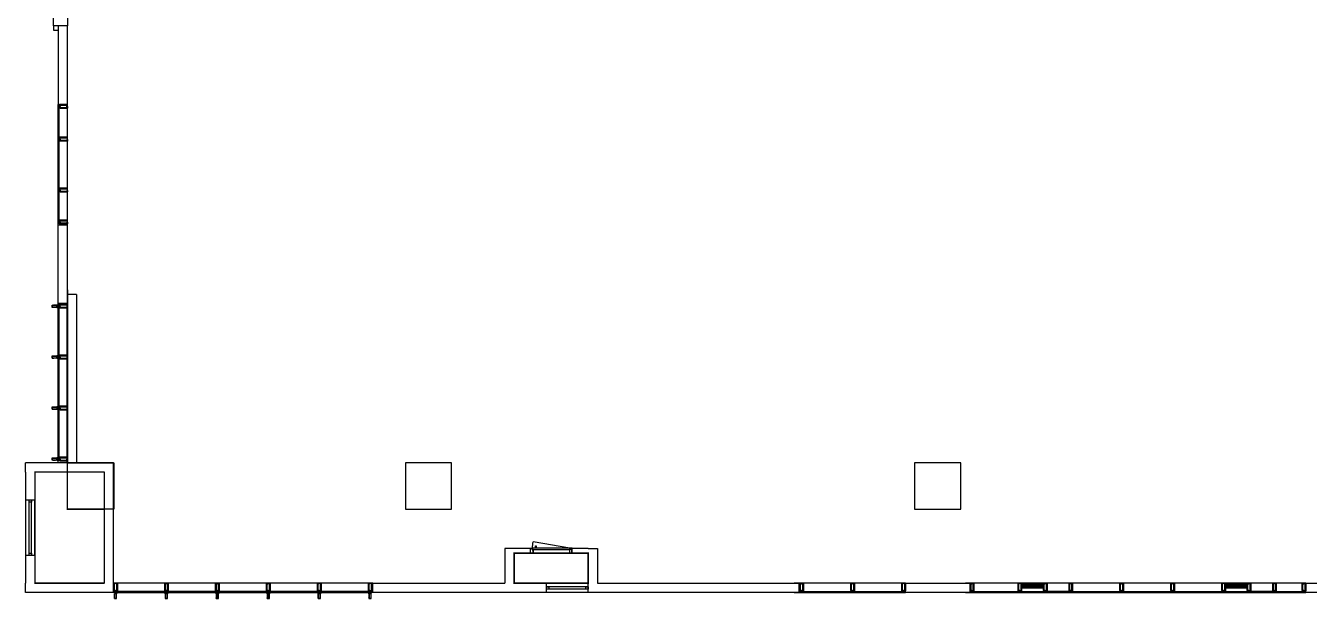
# Model space of a CAD drawing. Header units: feet. Extents: x 1421395 to 1426379, y -945253 to -943919.
# Drawn here: x 1421395 to 1422474, y -945105 to -944624 of the extents above; entities that cross this region are included whole.
import ezdxf

# ---------------------------------------------------------------- set-up
doc = ezdxf.new("R2010")
doc.units = ezdxf.units.FT
for name, color, linetype in [('04--hatch-1', 8, 'Continuous'), ('07--dim-2', 8, 'Continuous'), ('E--concrete-2', 4, 'Continuous'), ('F--Blockwall', 3, 'Continuous'), ('glass', 5, 'Continuous'), ('glazing', 145, 'Continuous'), ('H--metalwork', 1, 'Continuous'), ('L--windows-1', 1, 'Continuous'), ('M--Tiling', 9, 'Continuous'), ('Xref Typical$0$F--Blockwall', 3, 'Continuous'), ('Xref Typical$0$L--doors-1', 1, 'Continuous'), ('Xref Typical$0$L--windows-1', 1, 'Continuous'), ('Xref Typical$0$M--Tiling', 9, 'Continuous')]:
    doc.layers.add(name, color=color, linetype=linetype)
doc.layers.add('1.PROFILES', color=6, linetype='Continuous', lineweight=35)
doc.layers.add('pline', color=210, linetype='Continuous', lineweight=5)

# ---------------------------------------------------------------- blocks, each defined once
blk = doc.blocks.new('Xref Typical$0$A$C678E3510')
at = {"layer": 'Xref Typical$0$F--Blockwall'}
for p, q in [((2072, 11256, 0), (2272, 11256, 0)), ((2072, 6956, 0), (2272, 6956, 0))]:
    blk.add_line(p, q, dxfattribs=at)
at = {"layer": 'Xref Typical$0$F--Blockwall', "color": 3}
for p, q in [((2272, 3521, 0), (1372, 3521, 0)), ((1372, 3321, 0), (1372, 3521, 0)), ((3272, 3521, 0), (2272, 3521, 0)), ((3272, 721, 0), (3272, 3521, 0)), ((1372, 3321, 0), (1372, 2721, 0)), ((1572, 3321, 0), (1572, 2721, 0)), ((3072, 3321, 0), (1572, 3321, 0)), ((3072, 921, 0), (3072, 3321, 0)), ((1372, 2721, 0), (1572, 2721, 0)), ((1372, 1521, 0), (1372, 921, 0)), ((1572, 1521, 0), (1372, 1521, 0)), ((1572, 1521, 0), (1572, 921, 0)), ((1372, 721, 0), (1372, 921, 0)), ((3072, 921, 0), (1572, 921, 0)), ((3272, 721, 0), (1372, 721, 0))]:
    blk.add_line(p, q, dxfattribs=at)
at = {"layer": 'Xref Typical$0$F--Blockwall', "elevation": 0}
blk.add_lwpolyline([(2072, 8656), (2272, 8656), (2272, 6956), (2072, 6956)], close=True, dxfattribs=at)
at = {"layer": 'Xref Typical$0$L--windows-1'}
for p, q in [((2072, 8656, 0), (2072, 11256, 0)), ((2272, 11256, 0), (2272, 8656, 0)), ((2472, 7156), (2272, 7156, 0)), ((2272, 3521, 0), (2272, 6956, 0)), ((2472, 7156), (2472, 3521, 0)), ((8872, 921, 0), (3272, 921, 0)), ((8872, 721, 0), (3272, 721, 0))]:
    blk.add_line(p, q, dxfattribs=at)
blk = doc.blocks.new('Xref Typical$0$00_xref_ser core$0$00_xref_ser core$0$SD- shutter')
at = {"layer": 'Xref Typical$0$L--doors-1'}
for p, q in [((57, 0), (843, 0)), ((852, -108), (59, -246))]:
    blk.add_line(p, q, dxfattribs=at)
for points in [[(45, -108), (45, -78), (57, -78), (57, 0), (0, 0), (0, -108)], [(855, -108), (855, -78), (843, -78), (843, 0), (900, 0), (900, -108)], [(41, -104), (41, -74), (53, -74), (53, -4), (4, -4), (4, -104)], [(47, -78), (851, -78), (851, -108), (47, -108)], [(859, -104), (859, -74), (847, -74), (847, -4), (896, -4), (896, -104)], [(851, -108), (849, -108), (849, -78), (851, -78)], [(855, -108), (853, -108), (853, -78), (855, -78)]]:
    blk.add_lwpolyline(points, close=True, dxfattribs=at)
for points in [[(0, -103), (-5, -103)], [(-5, -103), (-5, -108)], [(900, -103), (905, -103), (905, -108)]]:
    blk.add_lwpolyline(points, dxfattribs=at)
blk.add_lwpolyline([(108, -108), (108, -152, 0.414214), (114, -158), (120, -158, 0.414214), (126, -152), (126, -108)], format="xyb", dxfattribs=at)
blk.add_circle((852, -108), 1, dxfattribs=at)
for centre, radius, end in [((854, -108), 807, 189.8595), ((852, -108), 3, 0)]:
    blk.add_arc(centre, radius, 180, end, dxfattribs=at)
blk = doc.blocks.new('dxfhjt')
at = {"lineweight": 9}
h = blk.add_hatch(dxfattribs=at)
h.set_pattern_fill('ANSI32', color=250, scale=5, angle=900, style=0)
h.set_pattern_definition([(225, (123068.4649, -64400.1108), (1.325825215, -1.325825215), []), (225, (123067.581, -64400.1108), (1.325825215, -1.325825215), [])])
h.paths.add_polyline_path([(-56844, -163132, 0.414214), (-56844, -163132), (-56844, -163131), (-56845, -163130), (-56845, -163130), (-56845, -163111), (-56845, -163111), (-56844, -163110), (-56844, -163109, 0.414214), (-56844, -163109), (-56847, -163109, 0.414214), (-56847, -163109), (-56847, -163112), (-56849, -163112, 0.094195), (-56849, -163112), (-56849, -163129, 0.094195), (-56849, -163129), (-56847, -163129), (-56847, -163132, 0.414214), (-56847, -163132)])
h = blk.add_hatch(dxfattribs=at)
h.set_pattern_fill('ANSI32', color=250, scale=5, angle=900, style=0)
h.set_pattern_definition([(225, (120069.4656, -64400.1108), (1.325825215, -1.325825215), []), (225, (120068.5818, -64400.1108), (1.325825215, -1.325825215), [])])
h.paths.add_polyline_path([(-56844, -163154, -0.414214), (-56844, -163154), (-56844, -163155), (-56845, -163156), (-56845, -163156), (-56845, -163175), (-56845, -163175), (-56844, -163176), (-56844, -163177, -0.414214), (-56844, -163177), (-56847, -163177, -0.414214), (-56847, -163177), (-56847, -163174), (-56849, -163174, -0.094195), (-56849, -163174), (-56849, -163157, -0.094195), (-56849, -163157), (-56847, -163157), (-56847, -163154, -0.414214), (-56847, -163154)])
at = {"color": 250}
for p, q in [((-56874, -163140, 0), (-56874, -163137, 0)), ((-56874, -163137, 0), (-56856, -163137, 0)), ((-56856, -163137, 0), (-56874, -163137, 0)), ((-56874, -163137, 0), (-56874, -163140, 0)), ((-56865, -163140, 0), (-56874, -163140, 0)), ((-56874, -163140, 0), (-56865, -163140, 0)), ((-56865, -163146, 0), (-56874, -163146, 0)), ((-56874, -163146, 0), (-56874, -163149, 0)), ((-56874, -163149, 0), (-56874, -163147, 0)), ((-56874, -163147, 0), (-56865, -163147, 0)), ((-56856, -163149, 0), (-56874, -163149, 0)), ((-56874, -163149, 0), (-56856, -163149, 0)), ((-56865, -163147, 0), (-56865, -163140, 0)), ((-56865, -163145, 0), (-56865, -163146, 0)), ((-56849, -163133, 0), (-56857, -163133, 0)), ((-56849, -163153, 0), (-56857, -163153, 0)), ((-56856, -163140, 0), (-56856, -163144, 0)), ((-56856, -163140, 0), (-56851, -163140, 0)), ((-56856, -163146, 0), (-56856, -163142, 0)), ((-56856, -163146, 0), (-56836, -163146, 0)), ((-56851, -163140, 0), (-56849, -163140, 0)), ((-56851, -163146, 0), (-56849, -163146, 0)), ((-56684, -163103, 0), (-56849, -163103, 0)), ((-56849, -163103, 0), (-56849, -163106, 0)), ((-56849, -163106, 0), (-56849, -163111, 0)), ((-56849, -163111, 0), (-56847, -163111, 0)), ((-56847, -163129, 0), (-56849, -163129, 0)), ((-56849, -163129, 0), (-56849, -163132, 0)), ((-56849, -163132, 0), (-56849, -163133, 0)), ((-56849, -163140, 0), (-56836, -163140, 0)), ((-56849, -163146, 0), (-56836, -163146, 0)), ((-56849, -163156, 0), (-56849, -163153, 0)), ((-56849, -163154, 0), (-56849, -163153, 0)), ((-56847, -163157, 0), (-56849, -163157, 0)), ((-56849, -163180, 0), (-56849, -163174, 0)), ((-56849, -163175, 0), (-56847, -163175, 0)), ((-56849, -163183, 0), (-56849, -163180, 0)), ((-56684, -163183, 0), (-56849, -163183, 0)), ((-56847, -163108, 0), (-56844, -163108, 0)), ((-56847, -163111, 0), (-56847, -163109, 0)), ((-56847, -163132, 0), (-56847, -163129, 0)), ((-56844, -163132, 0), (-56847, -163132, 0)), ((-56844, -163154, 0), (-56847, -163154, 0)), ((-56847, -163154, 0), (-56847, -163157, 0)), ((-56847, -163175, 0), (-56847, -163177, 0)), ((-56847, -163178, 0), (-56844, -163178, 0)), ((-56844, -163111, 0), (-56845, -163111, 0)), ((-56845, -163111, 0), (-56845, -163130, 0)), ((-56845, -163130, 0), (-56844, -163130, 0)), ((-56845, -163175, 0), (-56845, -163156, 0)), ((-56845, -163156, 0), (-56844, -163156, 0)), ((-56844, -163175, 0), (-56845, -163175, 0)), ((-56844, -163109, 0), (-56844, -163110, 0)), ((-56844, -163110, 0), (-56844, -163111, 0)), ((-56844, -163130, 0), (-56844, -163131, 0)), ((-56844, -163131, 0), (-56844, -163132, 0)), ((-56844, -163155, 0), (-56844, -163154, 0)), ((-56844, -163156, 0), (-56844, -163155, 0)), ((-56844, -163176, 0), (-56844, -163175, 0)), ((-56844, -163177, 0), (-56844, -163176, 0)), ((-56840, -163127, 0), (-56840, -163117, 0)), ((-56836, -163128, 0), (-56840, -163128, 0)), ((-56840, -163138, 0), (-56840, -163130, 0)), ((-56840, -163130, 0), (-56838, -163130, 0)), ((-56838, -163138, 0), (-56840, -163138, 0)), ((-56838, -163148, 0), (-56840, -163148, 0)), ((-56840, -163148, 0), (-56840, -163156, 0)), ((-56840, -163156, 0), (-56838, -163156, 0)), ((-56836, -163158, 0), (-56840, -163158, 0)), ((-56840, -163159, 0), (-56840, -163168, 0)), ((-56839, -163117, 0), (-56689, -163117, 0)), ((-56839, -163169, 0), (-56689, -163169, 0)), ((-56838, -163130, 0), (-56837, -163130, 0)), ((-56837, -163138, 0), (-56838, -163138, 0)), ((-56837, -163148, 0), (-56838, -163148, 0)), ((-56838, -163156, 0), (-56837, -163156, 0)), ((-56837, -163130, 0), (-56837, -163130, 0)), ((-56837, -163131, 0), (-56836, -163130, 0)), ((-56836, -163137, 0), (-56837, -163137, 0)), ((-56837, -163137, 0), (-56837, -163138, 0)), ((-56837, -163149, 0), (-56837, -163148, 0)), ((-56836, -163149, 0), (-56837, -163149, 0)), ((-56837, -163155, 0), (-56836, -163156, 0)), ((-56837, -163156, 0), (-56837, -163156, 0)), ((-56836, -163130, 0), (-56836, -163128, 0)), ((-56836, -163140, 0), (-56836, -163137, 0)), ((-56836, -163146, 0), (-56836, -163149, 0)), ((-56836, -163156, 0), (-56836, -163158, 0)), ((-56689, -163126, 0), (-56692, -163126, 0)), ((-56692, -163126, 0), (-56692, -163129, 0)), ((-56692, -163129, 0), (-56691, -163129, 0)), ((-56691, -163135, 0), (-56692, -163135, 0)), ((-56692, -163135, 0), (-56692, -163137, 0)), ((-56692, -163137, 0), (-56692, -163138, 0)), ((-56692, -163138, 0), (-56682, -163138, 0)), ((-56692, -163149, 0), (-56692, -163148, 0)), ((-56692, -163148, 0), (-56682, -163148, 0)), ((-56692, -163151, 0), (-56692, -163149, 0)), ((-56691, -163151, 0), (-56692, -163151, 0)), ((-56692, -163158, 0), (-56691, -163157, 0)), ((-56692, -163160, 0), (-56692, -163158, 0)), ((-56689, -163160, 0), (-56692, -163160, 0)), ((-56691, -163129, 0), (-56691, -163128, 0)), ((-56691, -163128, 0), (-56691, -163128, 0)), ((-56691, -163128, 0), (-56689, -163128, 0)), ((-56691, -163136, 0), (-56691, -163135, 0)), ((-56691, -163136, 0), (-56691, -163136, 0)), ((-56691, -163136, 0), (-56691, -163136, 0)), ((-56691, -163150, 0), (-56691, -163150, 0)), ((-56691, -163150, 0), (-56691, -163150, 0)), ((-56691, -163151, 0), (-56691, -163151, 0)), ((-56691, -163158, 0), (-56691, -163158, 0)), ((-56691, -163158, 0), (-56691, -163158, 0)), ((-56691, -163158, 0), (-56689, -163158, 0)), ((-56689, -163136, 0), (-56690, -163136, 0)), ((-56690, -163136, 0), (-56690, -163136, 0)), ((-56689, -163150, 0), (-56690, -163150, 0)), ((-56690, -163150, 0), (-56690, -163150, 0)), ((-56688, -163118, 0), (-56688, -163126, 0)), ((-56688, -163128, 0), (-56688, -163135, 0)), ((-56688, -163158, 0), (-56688, -163151, 0)), ((-56688, -163169, 0), (-56688, -163161, 0)), ((-56683, -163103, 0), (-56684, -163103, 0)), ((-56683, -163183, 0), (-56684, -163183, 0)), ((-56682, -163104, 0), (-56683, -163103, 0)), ((-56682, -163182, 0), (-56683, -163183, 0)), ((-56682, -163138, 0), (-56682, -163104, 0)), ((-56682, -163148, 0), (-56682, -163182, 0))]:
    blk.add_line(p, q, dxfattribs=at)
at = {"color": 250, "lineweight": 0}
for p, q in [((-56857, -163120, 0), (-56849, -163133, 0)), ((-56849, -163120, 0), (-56857, -163133, 0)), ((-56857, -163166, 0), (-56849, -163153, 0)), ((-56849, -163166, 0), (-56857, -163153, 0))]:
    blk.add_line(p, q, dxfattribs=at)
at = {"color": 250, "lineweight": 0, "elevation": 0}
for points in [[(-56857, -163120), (-56857, -163133), (-56849, -163133), (-56849, -163120)], [(-56857, -163166), (-56857, -163153), (-56849, -163153), (-56849, -163166)]]:
    blk.add_lwpolyline(points, close=True, dxfattribs=at)
at = {"color": 250, "elevation": 0}
for points in [[(-56857, -163133), (-56857, -163137)], [(-56857, -163153), (-56857, -163149)], [(-56856, -163146), (-56856, -163137)], [(-56856, -163146), (-56856, -163149)]]:
    blk.add_lwpolyline(points, dxfattribs=at)
at = {"color": 250, "lineweight": 9, "elevation": 0}
for points in [[(-56847, -163112), (-56847, -163109, -0.414214), (-56847, -163109), (-56844, -163109, -0.414214), (-56844, -163109), (-56844, -163110), (-56845, -163111), (-56845, -163111), (-56845, -163130), (-56845, -163130), (-56844, -163131), (-56844, -163132, -0.414214), (-56844, -163132), (-56847, -163132, -0.414214), (-56847, -163132), (-56847, -163129), (-56849, -163129, -0.094195), (-56849, -163129), (-56849, -163112, -0.094195), (-56849, -163112)], [(-56847, -163174), (-56847, -163177, 0.414214), (-56847, -163177), (-56844, -163177, 0.414214), (-56844, -163177), (-56844, -163176), (-56845, -163175), (-56845, -163175), (-56845, -163156), (-56845, -163156), (-56844, -163155), (-56844, -163154, 0.414214), (-56844, -163154), (-56847, -163154, 0.414214), (-56847, -163154), (-56847, -163157), (-56849, -163157, 0.094195), (-56849, -163157), (-56849, -163174, 0.094195), (-56849, -163174)]]:
    blk.add_lwpolyline(points, format="xyb", close=True, dxfattribs=at)
at = {"color": 250, "elevation": 0}
for points in [[(-56840, -163114), (-56840, -163106), (-56688, -163106), (-56688, -163114)], [(-56840, -163114), (-56840, -163106), (-56688, -163106), (-56688, -163114)], [(-56840, -163172), (-56840, -163180), (-56688, -163180), (-56688, -163172)], [(-56840, -163172), (-56840, -163180), (-56688, -163180), (-56688, -163172)]]:
    blk.add_lwpolyline(points, close=True, dxfattribs=at)
at = {"color": 250, "lineweight": 0}
for centre, radius, start, end in [((-56853, -163096, 0), 7.86, 239.3714, 300.6286), ((-56853, -163097, 0), 7.86, 239.3786, 300.5825), ((-56853, -163098, 0), 7.86, 239.3786, 300.5825), ((-56854, -163101, 0), 5.73, 229.7967, 318.6614), ((-56854, -163102, 0), 5.73, 229.7967, 318.6614), ((-56854, -163104, 0), 5.73, 229.7967, 318.6614), ((-56854, -163105, 0), 5.73, 229.7967, 318.6614), ((-56854, -163106, 0), 5.73, 229.7967, 318.6614), ((-56854, -163107, 0), 5.73, 229.7967, 318.6614), ((-56854, -163109, 0), 5.73, 229.7967, 318.6614), ((-56854, -163110, 0), 5.73, 229.7967, 318.6614), ((-56854, -163111, 0), 5.73, 229.7967, 318.6614), ((-56854, -163112, 0), 5.73, 229.7967, 318.6614), ((-56854, -163113, 0), 5.73, 229.7967, 318.6614), ((-56854, -163172, 0), 5.73, 41.3386, 130.2033), ((-56854, -163174, 0), 5.73, 41.3386, 130.2033), ((-56854, -163175, 0), 5.73, 41.3386, 130.2033), ((-56854, -163176, 0), 5.73, 41.3386, 130.2033), ((-56854, -163177, 0), 5.73, 41.3386, 130.2033), ((-56854, -163179, 0), 5.73, 41.3386, 130.2033), ((-56854, -163180, 0), 5.73, 41.3386, 130.2033), ((-56854, -163181, 0), 5.73, 41.3386, 130.2033), ((-56854, -163182, 0), 5.73, 41.3386, 130.2033), ((-56854, -163183, 0), 5.73, 41.3386, 130.2033), ((-56854, -163184, 0), 5.73, 41.3386, 130.2033), ((-56853, -163188, 0), 7.86, 59.4175, 120.6214), ((-56853, -163189, 0), 7.86, 59.4175, 120.6214), ((-56853, -163190, 0), 7.86, 59.3714, 120.6286)]:
    blk.add_arc(centre, radius, start, end, dxfattribs=at)
at = {"color": 250}
for centre, radius, start, end in [((-56847, -163109, 0), 0.5, 90, 180), ((-56847, -163132, 0), 0.5, 180, 270), ((-56847, -163154, 0), 0.5, 90, 180), ((-56847, -163177, 0), 0.5, 180, 270), ((-56844, -163109, 0), 0.5, 360, 90), ((-56844, -163132, 0), 0.5, 270, 0), ((-56844, -163154, 0), 0.5, 360, 90), ((-56844, -163177, 0), 0.5, 270, 0), ((-56839, -163117, 0), 0.5, 90, 180), ((-56840, -163127, 0), 0.3, 180, 270), ((-56840, -163159, 0), 0.3, 90, 180), ((-56839, -163168, 0), 0.5, 180, 270), ((-56838, -163130, 0), 0.3, 75.7816, 104.2184), ((-56838, -163137, 0), 0.3, 258.6985, 281.3015), ((-56838, -163149, 0), 0.3, 78.6985, 101.3015), ((-56838, -163156, 0), 0.3, 255.7816, 284.2184), ((-56837, -163130, 0), 0.3, 180, 285), ((-56837, -163137, 0), 0.3, 75, 180), ((-56837, -163149, 0), 0.3, 180, 285), ((-56837, -163156, 0), 0.3, 75, 180), ((-56691, -163128, 0), 0.3, 129.5901, 195), ((-56691, -163129, 0), 0.3, 255, 348.3535), ((-56691, -163135, 0), 0.3, 1.3831, 105), ((-56691, -163136, 0), 0.3, 246.8392, 300), ((-56691, -163136, 0), 0.3, 240.8395, 268.2462), ((-56691, -163136, 0), 0.3, 165, 230.4099), ((-56691, -163151, 0), 0.3, 60, 113.1608), ((-56691, -163151, 0), 0.3, 91.7538, 119.1605), ((-56691, -163151, 0), 0.3, 129.5901, 195), ((-56691, -163151, 0), 0.3, 255, 358.6169), ((-56691, -163158, 0), 0.3, 11.6465, 105), ((-56691, -163158, 0), 0.3, 165, 230.4099), ((-56689, -163118, 0), 0.5, 0, 90), ((-56689, -163126, 0), 0.3, 270, 360), ((-56689, -163128, 0), 0.3, 360, 90), ((-56689, -163135, 0), 0.5, 270, 0), ((-56689, -163151, 0), 0.5, 0, 90), ((-56689, -163158, 0), 0.3, 270, 0), ((-56689, -163161, 0), 0.3, 360, 90), ((-56689, -163169, 0), 0.5, 270, 0)]:
    blk.add_arc(centre, radius, start, end, dxfattribs=at)
blk = doc.blocks.new('sdtgh')
at = {"color": 6, "lineweight": 0}
for p, q in [((-18592, -46661, 0), (-19062, -46661, 0)), ((-18592, -46752, 0), (-19062, -46752, 0)), ((-18594, -46663, 0), (-19060, -46663, 0)), ((-18594, -46750, 0), (-19060, -46750, 0))]:
    blk.add_line(p, q, dxfattribs=at)
at = {"color": 250, "elevation": 0}
for points in [[(-19043, -46730, -0.451718), (-19051, -46721), (-19043, -46691, 1.135042), (-19059, -46691), (-19051, -46721, -0.451718), (-19059, -46730, -0.023484), (-19060, -46730, -0.023484)], [(-19025, -46730, -0.451718), (-19033, -46721), (-19025, -46691, 1.135042), (-19041, -46691), (-19033, -46721, -0.451718), (-19041, -46730, -0.137116), (-19045, -46729, -0.137116)], [(-19009, -46730, -0.451718), (-19017, -46721), (-19009, -46691, 1.135042), (-19025, -46691), (-19017, -46721, -0.451718), (-19025, -46730, -0.137116), (-19029, -46729, -0.137116)], [(-18993, -46730, -0.451718), (-19001, -46721), (-18993, -46691, 1.135042), (-19009, -46691), (-19001, -46721, -0.451718), (-19009, -46730, -0.137116), (-19013, -46729, -0.137116)], [(-18977, -46730, -0.451718), (-18985, -46721), (-18977, -46691, 1.135042), (-18993, -46691), (-18985, -46721, -0.451718), (-18993, -46730, -0.137116), (-18997, -46729, -0.137116)], [(-18961, -46730, -0.451718), (-18969, -46721), (-18961, -46691, 1.135042), (-18977, -46691), (-18969, -46721, -0.451718), (-18977, -46730, -0.137116), (-18981, -46729, -0.137116)], [(-18945, -46730, -0.451718), (-18953, -46721), (-18945, -46691, 1.135042), (-18961, -46691), (-18953, -46721, -0.451718), (-18961, -46730, -0.137116), (-18965, -46729, -0.137116)], [(-18929, -46730, -0.451718), (-18937, -46721), (-18929, -46691, 1.135042), (-18945, -46691), (-18937, -46721, -0.451718), (-18945, -46730, -0.137116), (-18949, -46729, -0.137116)], [(-18913, -46730, -0.451718), (-18921, -46721), (-18913, -46691, 1.135042), (-18929, -46691), (-18921, -46721, -0.451718), (-18929, -46730, -0.137116), (-18933, -46729, -0.137116)], [(-18897, -46730, -0.451718), (-18905, -46721), (-18897, -46691, 1.135042), (-18913, -46691), (-18905, -46721, -0.451718), (-18913, -46730, -0.137116), (-18917, -46729, -0.137116)], [(-18881, -46730, -0.451718), (-18889, -46721), (-18881, -46691, 1.135042), (-18897, -46691), (-18889, -46721, -0.451718), (-18897, -46730, -0.137116), (-18901, -46729, -0.137116)], [(-18865, -46730, -0.451718), (-18873, -46721), (-18865, -46691, 1.135042), (-18881, -46691), (-18873, -46721, -0.451718), (-18881, -46730, -0.137116), (-18885, -46729, -0.137116)], [(-18849, -46730, -0.451718), (-18857, -46721), (-18849, -46691, 1.135042), (-18865, -46691), (-18857, -46721, -0.451718), (-18865, -46730, -0.137116), (-18869, -46729, -0.137116)], [(-18833, -46730, -0.451718), (-18841, -46721), (-18833, -46691, 1.135042), (-18849, -46691), (-18841, -46721, -0.451718), (-18849, -46730, -0.137116), (-18853, -46729, -0.137116)], [(-18817, -46730, -0.451718), (-18825, -46721), (-18817, -46691, 1.135042), (-18833, -46691), (-18825, -46721, -0.451718), (-18833, -46730, -0.137116), (-18837, -46729, -0.137116)], [(-18801, -46730, -0.451718), (-18809, -46721), (-18801, -46691, 1.135042), (-18817, -46691), (-18809, -46721, -0.451718), (-18817, -46730, -0.137116), (-18821, -46729, -0.137116)], [(-18785, -46730, -0.451718), (-18793, -46721), (-18785, -46691, 1.135042), (-18801, -46691), (-18793, -46721, -0.451718), (-18801, -46730, -0.137116), (-18805, -46729, -0.137116)], [(-18769, -46730, -0.451718), (-18777, -46721), (-18769, -46691, 1.135042), (-18785, -46691), (-18777, -46721, -0.451718), (-18785, -46730, -0.137116), (-18789, -46729, -0.137116)], [(-18753, -46730, -0.451718), (-18761, -46721), (-18753, -46691, 1.135042), (-18769, -46691), (-18761, -46721, -0.451718), (-18769, -46730, -0.137116), (-18773, -46729, -0.137116)], [(-18753, -46730, 0.451718), (-18745, -46721), (-18753, -46691, -1.135042), (-18737, -46691), (-18745, -46721, 0.451718), (-18737, -46730, 0.137116), (-18733, -46729, 0.137116)], [(-18721, -46730, -0.451718), (-18729, -46721), (-18721, -46691, 1.135042), (-18737, -46691), (-18729, -46721, -0.451718), (-18737, -46730, -0.137116), (-18741, -46729, -0.137116)], [(-18721, -46730, 0.451718), (-18713, -46721), (-18721, -46691, -1.135042), (-18705, -46691), (-18713, -46721, 0.451718), (-18705, -46730, 0.137116), (-18701, -46729, 0.137116)], [(-18689, -46730, -0.451718), (-18697, -46721), (-18689, -46691, 1.135042), (-18705, -46691), (-18697, -46721, -0.451718), (-18705, -46730, -0.137116), (-18709, -46729, -0.137116)], [(-18689, -46730, 0.451718), (-18681, -46721), (-18689, -46691, -1.135042), (-18673, -46691), (-18681, -46721, 0.451718), (-18673, -46730, 0.137116), (-18669, -46729, 0.137116)], [(-18657, -46730, -0.451718), (-18665, -46721), (-18657, -46691, 1.135042), (-18673, -46691), (-18665, -46721, -0.451718), (-18673, -46730, -0.137116), (-18677, -46729, -0.137116)], [(-18657, -46730, 0.451718), (-18649, -46721), (-18657, -46691, -1.135042), (-18641, -46691), (-18649, -46721, 0.451718), (-18641, -46730, 0.137116), (-18637, -46729, 0.137116)], [(-18625, -46730, -0.451718), (-18633, -46721), (-18625, -46691, 1.135042), (-18641, -46691), (-18633, -46721, -0.451718), (-18641, -46730, -0.137116), (-18645, -46729, -0.137116)], [(-18625, -46730, 0.451718), (-18617, -46721), (-18625, -46691, -1.135042), (-18609, -46691), (-18617, -46721, 0.451718), (-18609, -46730, 0.137116), (-18605, -46729, 0.137116)], [(-18593, -46730, -0.451718), (-18601, -46721), (-18593, -46691, 1.135042), (-18609, -46691), (-18601, -46721, -0.451718), (-18609, -46730, -0.137116), (-18613, -46729, -0.137116)]]:
    blk.add_lwpolyline(points, format="xyb", dxfattribs=at)
at = {"layer": '1.PROFILES'}
for p, q in [((-19062, -46661, 0), (-19062, -46752, 0)), ((-19060, -46663, 0), (-19060, -46750, 0)), ((-18594, -46750, 0), (-18594, -46663, 0)), ((-18592, -46752, 0), (-18592, -46661, 0))]:
    blk.add_line(p, q, dxfattribs=at)
at = {"layer": 'glass', "elevation": 0}
for points in [[(-19092, -46821), (-18562, -46821), (-18562, -46846), (-19092, -46846)], [(-18012, -46821), (-18542, -46821), (-18542, -46846), (-18012, -46846)]]:
    blk.add_lwpolyline(points, close=True, dxfattribs=at)
at = {"layer": '04--hatch-1', "rotation": 90.00000000010718}
for p in [(-181695, 10036, 0), (-181145, 10036, 0)]:
    blk.add_blockref('dxfhjt', p, dxfattribs=at)
blk = doc.blocks.new('RGQ')
at = {"layer": '04--hatch-1'}
h = blk.add_hatch(dxfattribs=at)
h.set_pattern_fill('ANSI31', color=256)
h.paths.add_polyline_path([(431651, 108268), (431601, 108268), (431601, 108168), (431651, 108168)])
h.paths.add_polyline_path([(431646, 108263), (431646, 108173), (431606, 108173), (431606, 108263)], flags=16)
at = {"layer": 'H--metalwork'}
for points in [[(431601, 108268), (431651, 108268), (431651, 108168), (431601, 108168)], [(431606, 108263), (431646, 108263), (431646, 108173), (431606, 108173)]]:
    blk.add_lwpolyline(points, close=True, dxfattribs=at)
blk = doc.blocks.new('4th')
at = {"layer": '07--dim-2'}
for p, q in [((-472563, -386059, 0), (-472563, -383459, 0)), ((-473463, -392045, 0), (-473463, -392010, 0))]:
    blk.add_line(p, q, dxfattribs=at)
at = {"layer": 'F--Blockwall'}
for points, elevation in [([(-472763, -381759), (-472863, -381759), (-472863, -381859), (-472763, -381859)], 101), ([(-472563, -387459), (-472563, -387759), (-472763, -387759), (-472763, -387459)], 0), ([(-465363, -393995), (-465963, -393995), (-465963, -393795), (-465363, -393795)], 0), ([(-456863, -393995), (-456743, -393995), (-456743, -393795), (-456863, -393795)], 0), ([(-454363, -393995), (-454463, -393995), (-454463, -393795), (-454363, -393795)], 0), ([(-453163, -393995), (-453063, -393995), (-453063, -393795), (-453163, -393795)], 0)]:
    blk.add_lwpolyline(points, dxfattribs=dict(at, elevation=elevation))
at = {"layer": 'F--Blockwall', "elevation": 101}
blk.add_lwpolyline([(-472563, -381759), (-472763, -381759), (-472763, -383459), (-472563, -383459)], close=True, dxfattribs=at)
at = {"layer": 'H--metalwork', "color": 252}
for points, elevation in [([(-472788, -387789), (-472788, -387839), (-472783, -387839), (-472783, -387789)], -202), ([(-472783, -387811), (-472783, -387817), (-472743, -387817), (-472743, -387811)], -202), ([(-472788, -388889), (-472788, -388939), (-472783, -388939), (-472783, -388889)], -202), ([(-472783, -388911), (-472783, -388917), (-472743, -388917), (-472743, -388911)], -202), ([(-472788, -389989), (-472788, -390039), (-472783, -390039), (-472783, -389989)], -202), ([(-472783, -390011), (-472783, -390017), (-472743, -390017), (-472743, -390011)], -202), ([(-472788, -391089), (-472788, -391139), (-472783, -391139), (-472783, -391089)], -202), ([(-472783, -391111), (-472783, -391117), (-472743, -391117), (-472743, -391111)], -202), ([(-471520, -394014), (-471526, -394014), (-471526, -393975), (-471520, -393975)], 0), ([(-470420, -394014), (-470426, -394014), (-470426, -393975), (-470420, -393975)], 0), ([(-469320, -394014), (-469326, -394014), (-469326, -393975), (-469320, -393975)], 0), ([(-468220, -394014), (-468226, -394014), (-468226, -393975), (-468220, -393975)], 0), ([(-467120, -394014), (-467126, -394014), (-467126, -393975), (-467120, -393975)], 0), ([(-466020, -394014), (-466026, -394014), (-466026, -393975), (-466020, -393975)], 0), ([(-471498, -394020), (-471548, -394020), (-471548, -394014), (-471498, -394014)], 0), ([(-470398, -394020), (-470448, -394020), (-470448, -394014), (-470398, -394014)], 0), ([(-469298, -394020), (-469348, -394020), (-469348, -394014), (-469298, -394014)], 0), ([(-468198, -394020), (-468248, -394020), (-468248, -394014), (-468198, -394014)], 0), ([(-467098, -394020), (-467148, -394020), (-467148, -394014), (-467098, -394014)], 0), ([(-465998, -394020), (-466048, -394020), (-466048, -394014), (-465998, -394014)], 0)]:
    blk.add_lwpolyline(points, close=True, dxfattribs=dict(at, elevation=elevation))
at = {"layer": 'L--windows-1', "color": 5, "linetype": 'Continuous'}
for p, q in [((-472763, -385983, 0), (-472763, -383510, -1)), ((-472738, -383510, -1), (-472763, -383510, -1)), ((-472738, -385983, 0), (-472738, -383510, -1))]:
    blk.add_line(p, q, dxfattribs=at)
at = {"layer": 'L--windows-1'}
for p, q in [((-473389, -393195, 0), (-473388, -391995, 0)), ((-473339, -393195, 0), (-473338, -391995, 0))]:
    blk.add_line(p, q, dxfattribs=at)
at = {"layer": 'L--windows-1', "linetype": 'Continuous', "elevation": 101}
blk.add_lwpolyline([(-472563, -381759), (-472863, -381759), (-472863, -376410), (-472563, -376410)], close=True, dxfattribs=at)
at = {"layer": 'L--windows-1', "color": 5, "linetype": 'Continuous'}
for points, elevation in [([(-472738, -387814), (-472763, -387814), (-472763, -391103), (-472738, -391103)], -101), ([(-466033, -393970), (-471513, -393970), (-471513, -393995), (-466033, -393995)], 0), ([(-456693, -393970), (-454513, -393970), (-454513, -393995), (-456693, -393995)], 0), ([(-453013, -393970), (-452001, -393970), (-452001, -393995), (-453013, -393995)], 0), ([(-450880, -393970), (-447601, -393970), (-447601, -393995), (-450880, -393995)], 0), ([(-446481, -393970), (-445864, -393970), (-445864, -393995), (-446481, -393995)], 0)]:
    blk.add_lwpolyline(points, close=True, dxfattribs=dict(at, elevation=elevation))
at = {"layer": 'L--windows-1', "elevation": 0}
for points in [[(-473338, -392046), (-473388, -392046), (-473388, -391995), (-473338, -391995)], [(-473339, -393195), (-473389, -393195), (-473389, -393143), (-473339, -393143)]]:
    blk.add_lwpolyline(points, close=True, dxfattribs=at)
at = {"layer": 'M--Tiling', "color": 251}
for p, q in [((-473463, -393195, 0), (-473463, -391995, 0)), ((-473263, -393195, 0), (-473263, -391995, 0))]:
    blk.add_line(p, q, dxfattribs=at)
at = {"layer": '04--hatch-1'}
for name, p in [('dxfhjt', (-415880, -220357, 0)), ('dxfhjt', (-415880, -221066, 0)), ('dxfhjt', (-415880, -222166, 0)), ('dxfhjt', (-415880, -224671, -101)), ('dxfhjt', (-415880, -225771, -101)), ('dxfhjt', (-415880, -226871, -101)), ('dxfhjt', (-415880, -227971, -101)), ('sdtgh', (-432889, -347149, 0)), ('sdtgh', (-428489, -347149, 0))]:
    blk.add_blockref(name, p, dxfattribs=at)
at = {"layer": '04--hatch-1', "extrusion": (-3.93985e-21, 2.5411e-21, -1), "zscale": -0.9999999999999999, "rotation": 179.9999999999999}
blk.add_blockref('dxfhjt', (415880, -549137, 0), dxfattribs=at)
at = {"layer": '04--hatch-1', "extrusion": (-4.78689e-21, -4.23517e-22, -1), "zscale": -1, "rotation": 90}
blk.add_blockref('dxfhjt', (308380, -337112, 0), dxfattribs=at)
at = {"layer": '04--hatch-1', "extrusion": (-5.10452e-21, 2.5411e-21, -1), "zscale": -1, "rotation": 90}
for p in [(307280, -337112, 0), (306180, -337112, 0), (305080, -337112, 0), (303980, -337112, 0), (302880, -337112, 0)]:
    blk.add_blockref('dxfhjt', p, dxfattribs=at)
at = {"layer": '04--hatch-1', "rotation": 90}
for p in [(-619846, -337112, 0), (-618746, -337112, 0), (-617646, -337112, 0), (-616166, -337112, 0), (-615134, -337112, 0), (-612934, -337112, 0), (-611834, -337112, 0), (-610734, -337112, 0), (-608996, -337112, 0)]:
    blk.add_blockref('dxfhjt', p, dxfattribs=at)
at = {"layer": 'H--metalwork', "rotation": 270}
for p in [(-581056, 43812, -202), (-581056, 42712, -202), (-581056, 41612, -202), (-581056, 40512, -202)]:
    blk.add_blockref('RGQ', p, dxfattribs=at)
at = {"layer": 'H--metalwork', "extrusion": (1.97784e-12, 3.81165e-21, -1), "zscale": -1}
for p in [(39897, -502288, 0), (38797, -502288, 0), (37697, -502288, 0), (36597, -502288, 0), (35497, -502288, 0), (34397, -502288, 0)]:
    blk.add_blockref('RGQ', p, dxfattribs=at)

msp = doc.modelspace()

# ---------------------------------------------------------------- linework, layer by layer
at = {"layer": 'E--concrete-2', "extrusion": (-6.24309e-13, 1.25923e-06, 1), "elevation": -1.1}
for points in [[(1421430.4, -944991.4), (1421469.3, -944991.4), (1421469.3, -945030.3), (1421430.4, -945030.3)], [(1421714.5, -945030.3), (1421753.4, -945030.3), (1421753.4, -944991.4), (1421714.5, -944991.4)], [(1422142.6, -945030.3), (1422181.5, -945030.3), (1422181.5, -944991.4), (1422142.6, -944991.4)]]:
    msp.add_lwpolyline(points, close=True, dxfattribs=at)
at = {"layer": 'pline', "color": 4, "linetype": 'Continuous', "extrusion": (-7.30952e-16, 1.25923e-06, 1), "const_width": 1.17, "elevation": -1.1}
msp.add_lwpolyline([(1421461.5, -945092.5), (1421461.5, -945030.3), (1421430.4, -945030.3), (1421430.4, -944999.1), (1421403.1, -944999.1), (1421403.1, -945092.6), (1421461.5, -945092.6)], dxfattribs=at)
msp.add_lwpolyline([(1421868.2, -945092.6), (1421805.9, -945092.6), (1421805.9, -945067.3), (1421868.2, -945067.3)], close=True, dxfattribs=at)
at = {"layer": 'Xref Typical$0$F--Blockwall', "extrusion": (-7.30952e-16, 1.25923e-06, 1)}
for p, q in [((1421798.1, -945063.4, 0), (1421798.1, -945092.6, 0)), ((1421805.9, -945063.4, 0), (1421798.1, -945063.4, 0)), ((1421805.9, -945063.4, 0), (1421798.1, -945063.4, 0)), ((1421819.6, -945063.4, 0), (1421805.9, -945063.4, 0)), ((1421805.9, -945067.3, 0), (1421805.9, -945092.6, 0)), ((1421819.6, -945067.3, 0), (1421805.9, -945067.3, 0)), ((1421819.6, -945067.3, 0), (1421819.6, -945063.4, 0)), ((1421868.2, -945063.4, 0), (1421854.6, -945063.4, 0)), ((1421854.6, -945067.3, 0), (1421854.6, -945063.4, 0)), ((1421868.2, -945067.3, 0), (1421854.6, -945067.3, 0)), ((1421868.2, -945063.4, 0), (1421876, -945063.4, 0)), ((1421868.2, -945063.4, 0), (1421876, -945063.4, 0)), ((1421868.2, -945100.3, 0), (1421868.2, -945067.3, 0)), ((1421876, -945063.4, 0), (1421876, -945092.6, 0)), ((1421833.2, -945100.3, 0), (1421833.2, -945092.6, 0)), ((1422471.4, -945092.6, 0), (1422510.4, -945092.6, 0)), ((1422471.4, -945100.3, 0), (1422471.4, -945092.6, 0)), ((1422510.4, -945100.3, 0), (1422471.4, -945100.3, 0))]:
    msp.add_line(p, q, dxfattribs=at)
at = {"layer": 'Xref Typical$0$F--Blockwall', "color": 3, "extrusion": (-7.30952e-16, 1.25923e-06, 1)}
msp.add_line((1421833.2, -945092.6, 0), (1421805.9, -945092.6, 0), dxfattribs=at)
at = {"layer": 'Xref Typical$0$F--Blockwall', "color": 3, "extrusion": (-7.30952e-16, 1.25923e-06, 1), "elevation": -1.1}
for points in [[(1421833.2, -945100.3), (1421687.2, -945100.3), (1421687.2, -945092.6), (1421798.1, -945092.6)], [(1421876, -945092.6), (1422045.3, -945092.6), (1422045.3, -945100.3), (1421868.2, -945100.3)]]:
    msp.add_lwpolyline(points, dxfattribs=at)
msp.add_lwpolyline([(1422134.8, -945092.6), (1422189.3, -945092.6), (1422189.3, -945100.3), (1422134.8, -945100.3)], close=True, dxfattribs=at)
at = {"layer": 'Xref Typical$0$L--windows-1', "extrusion": (-7.30952e-16, 1.25923e-06, 1)}
for p, q in [((1421422.6, -944991.4, 0), (1421422.6, -944857.7, 0)), ((1421430.4, -944857.7, 0), (1421430.4, -944991.4, 0)), ((1421687.2, -945092.6, 0), (1421469.3, -945092.6, 0)), ((1422134.8, -945092.6, 0), (1422045.3, -945092.6, 0)), ((1422471.4, -945092.6, 0), (1422189.3, -945092.6, 0)), ((1421687.2, -945100.3, 0), (1421469.3, -945100.3, 0)), ((1421868.2, -945095.5, 0), (1421833.2, -945095.5, 0)), ((1421868.2, -945097.4, 0), (1421833.2, -945097.4, 0)), ((1422045.3, -945100.3, 0), (1422134.8, -945100.3, 0)), ((1422189.3, -945100.3, 0), (1422471.4, -945100.3, 0))]:
    msp.add_line(p, q, dxfattribs=at)
at = {"layer": 'Xref Typical$0$L--windows-1', "extrusion": (-7.30952e-16, 1.25923e-06, 1), "elevation": -1.1}
for points in [[(1421835.2, -945095.5), (1421835.2, -945097.4), (1421833.2, -945097.4), (1421833.2, -945095.5)], [(1421868.2, -945095.5), (1421868.2, -945097.4), (1421866.2, -945097.4), (1421866.2, -945095.5)]]:
    msp.add_lwpolyline(points, close=True, dxfattribs=at)
at = {"layer": 'Xref Typical$0$M--Tiling', "color": 251, "extrusion": (-7.30952e-16, 1.25923e-06, 1)}
for p, q in [((1421868.2, -945092.6, 0), (1421833.2, -945092.6, 0)), ((1421868.2, -945100.3, 0), (1421833.2, -945100.3, 0))]:
    msp.add_line(p, q, dxfattribs=at)

# ---------------------------------------------------------------- block references
at = {"extrusion": (1.62574e-12, 1.25923e-06, 1), "xscale": 0.03891891879323523, "yscale": 0.03891891879323523, "zscale": 0.03891891879323523}
msp.add_blockref('Xref Typical$0$A$C678E3510', (1421341.9, -945128.4, -1.1), dxfattribs=at)
at = {"layer": 'glazing', "color": 6, "extrusion": (1.35353e-12, 1.25923e-06, 1), "xscale": 0.03891891879323523, "yscale": 0.03891891879323523, "zscale": 0.03891891879323523}
msp.add_blockref('4th', (1439822, -929766.5, -1.1), dxfattribs=at)
at = {"layer": 'Xref Typical$0$L--doors-1', "extrusion": (1.62574e-12, 1.25923e-06, 1), "xscale": -0.03891891879323523, "yscale": 0.03891891879323525, "zscale": 0.03891891879323525, "rotation": 180}
msp.add_blockref('Xref Typical$0$00_xref_ser core$0$00_xref_ser core$0$SD- shutter', (1421819.6, -945067.3, -1.1), dxfattribs=at)

doc.saveas('drawing.dxf')
